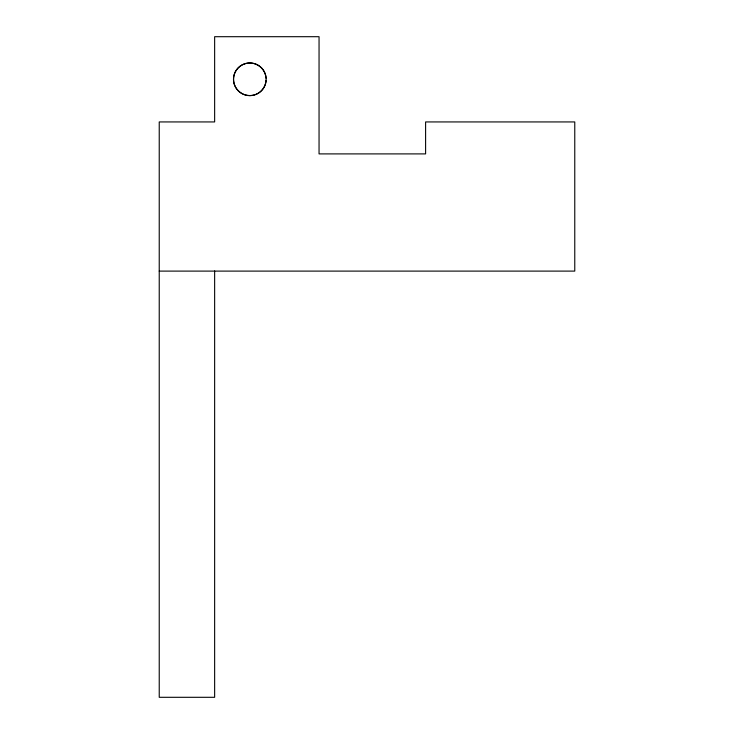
<?xml version="1.0" encoding="UTF-8"?>
<svg xmlns="http://www.w3.org/2000/svg" width="734" height="734" viewBox="0 0 734 734"><rect width="100%" height="100%" fill="white"/><g stroke="black" fill="none" stroke-linecap="round" stroke-linejoin="round"><path stroke-width="1.1" d="M159.232 271.103L574.768 271.103L574.768 121.936L425.601 121.936L425.601 153.901L319.051 153.901L319.051 36.7L214.64 36.7L214.64 121.936L159.232 121.936L159.232 697.3L214.64 697.3L214.64 270.938M266.112 80.327A16.304 16.304 0 0 1 241.385 93.2A16.304 16.304 0 0 1 241.385 65.326A16.304 16.304 0 0 1 266.112 78.199M241.642 93.438A16.304 16.304 0 0 0 266.103 79.318A16.304 16.304 0 0 0 241.642 65.198A16.304 16.304 0 0 0 241.642 93.438"/></g></svg>
